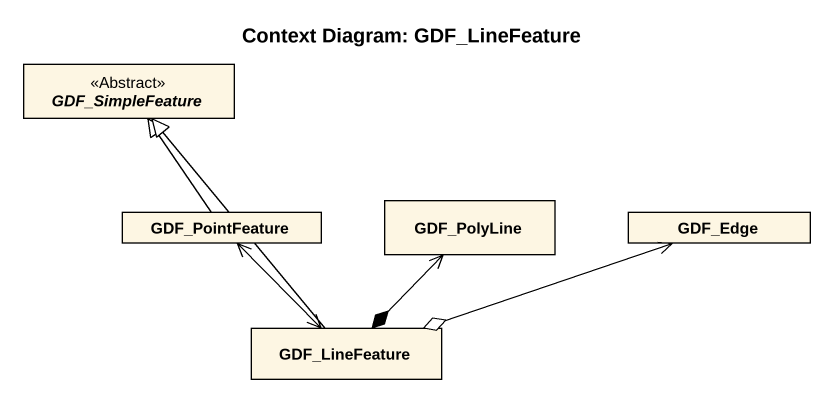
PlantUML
@startuml
title Context Diagram: GDF_LineFeature
hide circle
hide empty members
abstract class GDF_SimpleFeature <<Abstract>>
class GDF_PointFeature
class GDF_PolyLine
class GDF_Edge
class GDF_LineFeature
GDF_PointFeature -up-|> GDF_SimpleFeature
GDF_PointFeature <--> GDF_LineFeature
GDF_LineFeature -up-|> GDF_SimpleFeature
GDF_LineFeature *-up-> GDF_PolyLine
GDF_LineFeature o-right-> GDF_Edge
@enduml
